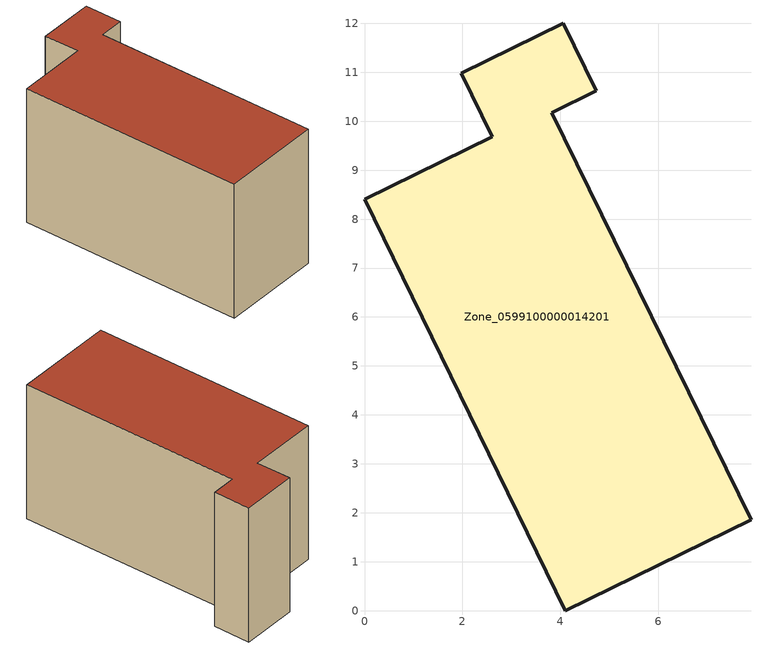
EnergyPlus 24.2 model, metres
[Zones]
Zone_0599100000014201
 floor ground (C_G): 2.61,9.68 1.98,10.98 4.07,12 4.74,10.62 3.83,10.17 7.9,1.86 4.11,0 0,8.4 z0
 wall outside (C_F): 4.74,10.62 4.07,12 1.98,10.98 2.61,9.68 0,8.4 4.11,0 7.9,1.86 3.83,10.17 4.74,10.62 z0:5.83
 roof outside (C_R): 4.11,0 7.9,1.86 3.83,10.17 4.74,10.62 4.07,12 1.98,10.98 2.61,9.68 0,8.4 z5.83
[BUILDING]
Pand.0599100000014201: North Axis=0; Terrain=City; Loads Convergence Tolerance Value=0.04; Temperature Convergence Tolerance Value=0.4; Solar Distribution=FullExterior; Maximum Number of Warmup Days=25; Minimum Number of Warmup Days=1
[Site:Location]
Rotterdam.The.Hague.AP_ZH_NLD Design_Conditions: Latitude=51.96; Longitude=4.45; Time Zone=1; Elevation=-4.5
[SITE:GROUNDTEMPERATURE:BUILDINGSURFACE]
18, 18, 18, 18, 18, 18, 18, 18, 18, 18, 18, 18
[MATERIAL] Thermal Absorptance=0.9; Solar Absorptance=0.7; Visible Absorptance=0.7
Name | Roughness | Thickness | Conductivity | Density | Specific Heat
G.TI.1946-1964 | MediumSmooth | 0.15 | 1 | 540 | 1210
F.TI.1946-1964 | Rough | 0.3 | 0.857143 | 1920 | 840
R.TI.1946-1964 | MediumRough | 0.2 | 0.277778 | 1500 | 1000
[CONSTRUCTION]
C_G: G.TI.1946-1964
C_F: F.TI.1946-1964
C_R: R.TI.1946-1964
[ZONE]
Zone_0599100000014201: Type=1; Multiplier=1; Ceiling Height=Autocalculate; Volume=Autocalculate; Floor Area=autocalculate; Part of Total Floor Area=Yes
[ZONEINFILTRATION:DESIGNFLOWRATE]
Infil_Zone_0599100000014201: Zone or ZoneList or Space or SpaceList=Zone_0599100000014201; Schedule=AlwaysOn; Design Flow Rate Calculation Method=Flow/Area; Flow Rate per Floor Area=0.003; Constant Term Coefficient=1; Temperature Term Coefficient=0; Velocity Term Coefficient=0; Velocity Squared Term Coefficient=0
[HVACTEMPLATE:ZONE:IDEALLOADSAIRSYSTEM]
Zone_0599100000014201: Maximum Heating Supply Air Temperature=50; Minimum Cooling Supply Air Temperature=13; Maximum Heating Supply Air Humidity Ratio=0.0156; Minimum Cooling Supply Air Humidity Ratio=0.0077; Heating Limit=NoLimit; Cooling Limit=NoLimit; Dehumidification Control Type=ConstantSensibleHeatRatio; Cooling Sensible Heat Ratio=0.7; Dehumidification Setpoint=60; Humidification Control Type=None; Humidification Setpoint=30; Outdoor Air Method=None; Outdoor Air Flow Rate per Person=0.00944; Outdoor Air Flow Rate per Zone Floor Area=0; Outdoor Air Flow Rate per Zone=0; Demand Controlled Ventilation Type=None; Outdoor Air Economizer Type=NoEconomizer; Heat Recovery Type=None; Sensible Heat Recovery Effectiveness=0.7; Latent Heat Recovery Effectiveness=0.65
[ZONECONTROL:THERMOSTAT]
ThermostatControl_Zone_0599100000014201: Zone or ZoneList=Zone_0599100000014201; Control Type Schedule=DualSetpointControlType; Control 1=Thermostat_Zone_0599100000014201; Temperature Difference Between Cutout And Setpoint=0
[THERMOSTATSETPOINT:DUALSETPOINT]
Thermostat_Zone_0599100000014201: Heating Setpoint Temperature Schedule=HeatingSetpoint_Zone_0599100000014201; Cooling Setpoint Temperature Schedule=CoolingSetpoint_Zone_0599100000014201
[SCHEDULE:COMPACT]
HeatingSetpoint_Zone_0599100000014201: Through: 12/31, For: AllDays, Until: 24:00, 21
CoolingSetpoint_Zone_0599100000014201: Through: 12/31, For: AllDays, Until: 24:00, 24
DualSetpointControlType: Through: 12/31, For: AllDays, Until: 24:00, 4
AlwaysOn: Through: 12/31, For: AllDays, Until: 24:00, 1
